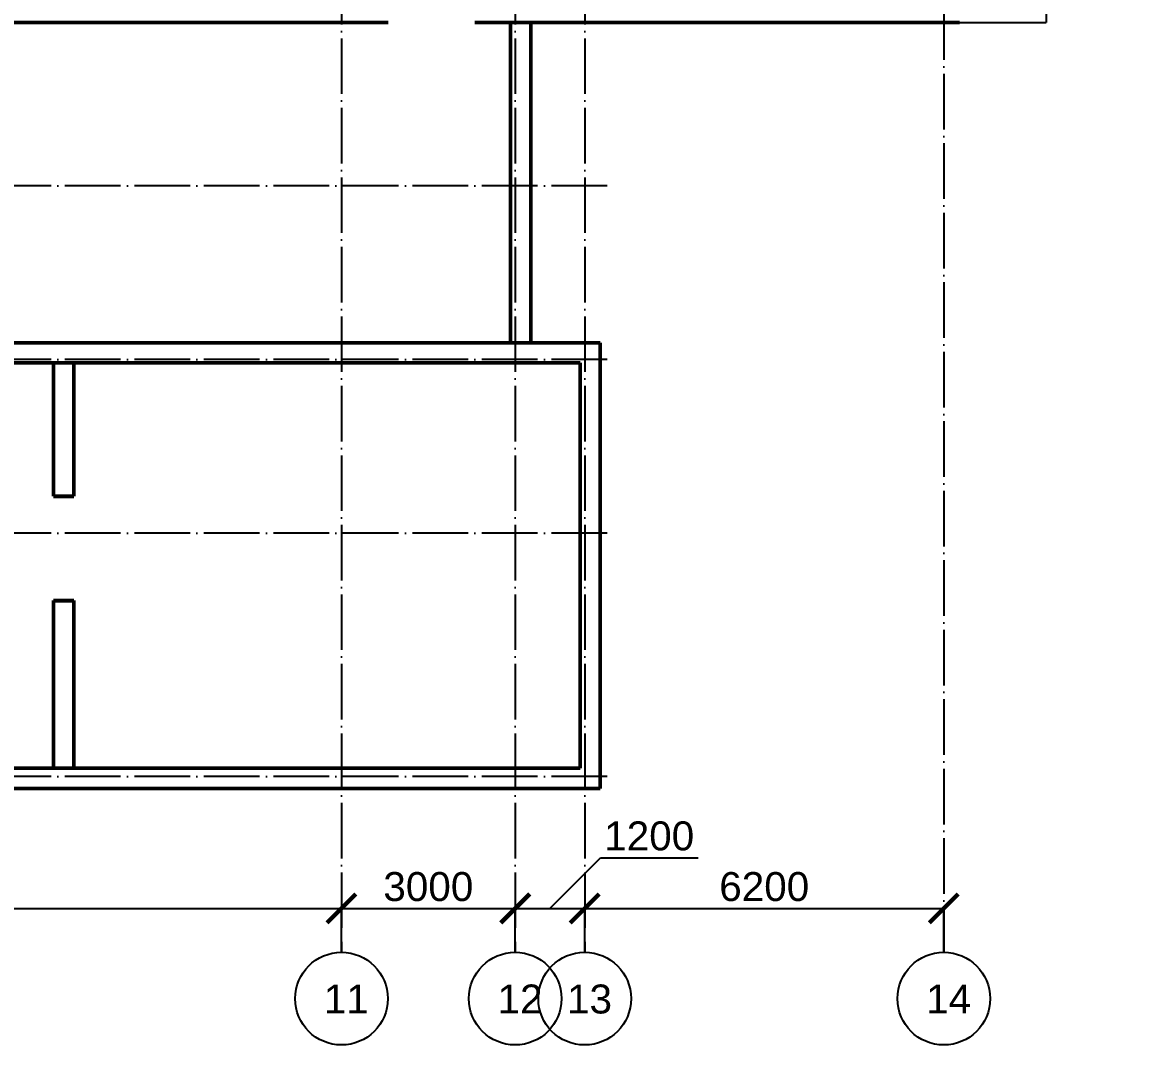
# Model space of a CAD drawing. Header units: millimetres. Extents: x 1982 to 10001982, y -1005230 to 4320529.
# Drawn here: x 2151156 to 2170548, y 1135684 to 1153576 of the extents above; entities that cross this region are included whole.
import ezdxf

# ---------------------------------------------------------------- set-up
doc = ezdxf.new("R2010")
doc.units = ezdxf.units.MM
doc.linetypes.add('ACAD_ISO04W100', pattern=[30, 24, -3, 0, -3])
doc.layers.add('Level 63', color=7, linetype='Continuous', lineweight=0)
doc.layers.add('Стены', color=7, linetype='Continuous', lineweight=50)
for name, color, linetype in [('Оси', 30, 'Continuous'), ('Осн надпись', 7, 'Continuous'), ('размеры оси', 163, 'Continuous')]:
    doc.layers.add(name, color=color, linetype=linetype)
doc.styles.get("Standard").update_dxf_attribs({"font": 'arial.ttf'})
doc.dimstyles.new('200', dxfattribs={"dimtxt": 500, "dimasz": 500, "dimexe": 3, "dimexo": 1.2, "dimgap": 120, "dimtad": 1, "dimtxsty": 'Standard', "dimblk": 'ARCHTICK', "dimcen": 500, "dimadec": 0, "dimazin": 0, "dimtfac": 1, "dimtmove": 1, "dimatfit": 3, "dimldrblk": 'ARCHTICK', "dimfxl": 0, "dimarcsym": 2})

# ---------------------------------------------------------------- blocks, each defined once
blk = doc.blocks.new('_ArchTick')
at = {"color": 0, "linetype": 'ByBlock', "const_width": 0.15}
blk.add_lwpolyline([(-0.5, -0.5), (0.5, 0.5)], dxfattribs=at)
blk = doc.blocks.new('*D369')
at = {"layer": 'Defpoints', "color": 0, "lineweight": 0, "transparency": 16777216}
for p in [(2156664, 1138276), (2133864, 1137519), (2156664, 1137519)]:
    blk.add_point(p, dxfattribs=at)
at = {"layer": 'размеры оси', "color": 0, "lineweight": -2, "transparency": 16777216}
for p, q in [((2133864, 1137520), (2133864, 1138279)), ((2133864, 1138276), (2156664, 1138276)), ((2156664, 1137520), (2156664, 1138279))]:
    blk.add_line(p, q, dxfattribs=at)
at = {"layer": 'размеры оси', "color": 0, "lineweight": -2, "transparency": 16777216, "xscale": 500, "yscale": 500, "zscale": 500, "rotation": 180}
blk.add_blockref('_ArchTick', (2133864, 1138276), dxfattribs=at)
at = {"layer": 'размеры оси', "color": 0, "lineweight": -2, "transparency": 16777216, "xscale": 500, "yscale": 500, "zscale": 500}
blk.add_blockref('_ArchTick', (2156664, 1138276), dxfattribs=at)
at = {"layer": 'размеры оси', "color": 0, "transparency": 16777216, "insert": (2145264, 1138651), "char_height": 500, "attachment_point": 5}
blk.add_mtext('22800', dxfattribs=at)
blk = doc.blocks.new('*D370')
at = {"layer": 'Defpoints', "color": 0, "lineweight": 0, "transparency": 16777216}
for p in [(2159664, 1138276), (2156664, 1137519), (2159664, 1137519)]:
    blk.add_point(p, dxfattribs=at)
at = {"layer": 'размеры оси', "color": 0, "lineweight": -2, "transparency": 16777216}
for p, q in [((2156664, 1137520), (2156664, 1138279)), ((2156664, 1138276), (2159664, 1138276)), ((2159664, 1137520), (2159664, 1138279))]:
    blk.add_line(p, q, dxfattribs=at)
at = {"layer": 'размеры оси', "color": 0, "lineweight": -2, "transparency": 16777216, "xscale": 500, "yscale": 500, "zscale": 500, "rotation": 180}
blk.add_blockref('_ArchTick', (2156664, 1138276), dxfattribs=at)
at = {"layer": 'размеры оси', "color": 0, "lineweight": -2, "transparency": 16777216, "xscale": 500, "yscale": 500, "zscale": 500}
blk.add_blockref('_ArchTick', (2159664, 1138276), dxfattribs=at)
at = {"layer": 'размеры оси', "color": 0, "transparency": 16777216, "insert": (2158164, 1138651), "char_height": 500, "attachment_point": 5}
blk.add_mtext('3000', dxfattribs=at)
blk = doc.blocks.new('*D371')
at = {"layer": 'Defpoints', "color": 0, "lineweight": 0, "transparency": 16777216}
for p in [(2167064, 1138276), (2160864, 1137519), (2167064, 1137519)]:
    blk.add_point(p, dxfattribs=at)
at = {"layer": 'размеры оси', "color": 0, "lineweight": -2, "transparency": 16777216}
for p, q in [((2160864, 1137520), (2160864, 1138279)), ((2160864, 1138276), (2167064, 1138276)), ((2167064, 1137520), (2167064, 1138279))]:
    blk.add_line(p, q, dxfattribs=at)
at = {"layer": 'размеры оси', "color": 0, "lineweight": -2, "transparency": 16777216, "xscale": 500, "yscale": 500, "zscale": 500, "rotation": 180}
blk.add_blockref('_ArchTick', (2160864, 1138276), dxfattribs=at)
at = {"layer": 'размеры оси', "color": 0, "lineweight": -2, "transparency": 16777216, "xscale": 500, "yscale": 500, "zscale": 500}
blk.add_blockref('_ArchTick', (2167064, 1138276), dxfattribs=at)
at = {"layer": 'размеры оси', "color": 0, "transparency": 16777216, "insert": (2163964, 1138651), "char_height": 500, "attachment_point": 5}
blk.add_mtext('6200', dxfattribs=at)
blk = doc.blocks.new('*D387')
at = {"layer": 'Defpoints', "color": 0, "lineweight": 0, "transparency": 16777216}
for p in [(2160864, 1138276), (2159664, 1137519), (2160864, 1137519)]:
    blk.add_point(p, dxfattribs=at)
at = {"layer": 'размеры оси', "color": 0, "lineweight": -2, "transparency": 16777216}
for p, q in [((2160264, 1138276), (2161136, 1139151)), ((2161136, 1139151), (2162821, 1139151)), ((2159664, 1137520), (2159664, 1138279)), ((2159664, 1138276), (2160864, 1138276)), ((2160864, 1137520), (2160864, 1138279))]:
    blk.add_line(p, q, dxfattribs=at)
at = {"layer": 'размеры оси', "color": 0, "lineweight": -2, "transparency": 16777216, "xscale": 500, "yscale": 500, "zscale": 500, "rotation": 180}
blk.add_blockref('_ArchTick', (2159664, 1138276), dxfattribs=at)
at = {"layer": 'размеры оси', "color": 0, "lineweight": -2, "transparency": 16777216, "xscale": 500, "yscale": 500, "zscale": 500}
blk.add_blockref('_ArchTick', (2160864, 1138276), dxfattribs=at)
at = {"layer": 'размеры оси', "color": 0, "transparency": 16777216, "insert": (2161978, 1139526), "char_height": 500, "attachment_point": 5}
blk.add_mtext('1200', dxfattribs=at)

msp = doc.modelspace()

# ---------------------------------------------------------------- linework, layer by layer
for p in [(2168833.993, 1157576.287), (2167333.993, 1153576.287)]:
    msp.add_line(p, (2168833.993, 1153576.287))
at = {"lineweight": 53}
for p, q in [((2151693.993, 1145396.287), (2152043.993, 1145396.287)), ((2151693.993, 1143596.287), (2152043.993, 1143596.287))]:
    msp.add_line(p, q, dxfattribs=at)
at = {"layer": 'Level 63', "color": 7, "linetype": 'Continuous', "lineweight": 13}
msp.add_3dface([(2073109.386, 1124450.016), (2194259.386, 1124450.016), (2194259.386, 1181850.016), (2073109.386, 1181850.016)], dxfattribs=at)
at = {"layer": 'Оси', "linetype": 'ACAD_ISO04W100', "ltscale": 40}
for p, q in [((2156663.993, 1179703.161), (2156663.993, 1137518.673)), ((2159663.993, 1179703.161), (2159663.993, 1137518.673)), ((2160863.993, 1179703.161), (2160863.993, 1137518.673)), ((2167063.993, 1167090.663), (2167063.993, 1137518.673)), ((2161249.893, 1150756.287), (2076514.296, 1150756.287)), ((2161249.893, 1147756.287), (2076514.296, 1147756.287)), ((2161249.893, 1144756.287), (2076514.296, 1144756.287)), ((2161249.893, 1140556.287), (2076514.296, 1140556.287))]:
    msp.add_line(p, q, dxfattribs=at)
at = {"layer": 'Осн надпись', "ltscale": 40}
for centre in [(2156663.993, 1136718.673), (2159663.993, 1136718.673), (2160863.993, 1136718.673), (2167063.993, 1136718.673)]:
    msp.add_circle(centre, 800, dxfattribs=at)
at = {"layer": 'Стены'}
for p, q in [((2092308.547, 1153576.287), (2157468.547, 1153576.287)), ((2158968.547, 1153576.287), (2167333.993, 1153576.287)), ((2159583.993, 1148046.287), (2159583.993, 1153576.287)), ((2159933.993, 1148046.287), (2159933.993, 1153576.287)), ((2161133.993, 1148046.287), (2139919.44, 1148046.287)), ((2161133.993, 1140346.287), (2161133.993, 1148046.287)), ((2139919.44, 1147696.287), (2160783.993, 1147696.287)), ((2151693.993, 1147696.287), (2151693.993, 1145396.287)), ((2152043.993, 1147696.287), (2152043.993, 1145396.287)), ((2160783.993, 1140696.287), (2160783.993, 1147696.287)), ((2151693.993, 1143596.287), (2151693.993, 1140696.287)), ((2152043.993, 1143596.287), (2152043.993, 1140696.287)), ((2160783.993, 1140696.287), (2133973.993, 1140696.287)), ((2161133.993, 1140346.287), (2133623.993, 1140346.287))]:
    msp.add_line(p, q, dxfattribs=at)

# ---------------------------------------------------------------- texts
at = {"layer": 'Осн надпись', "char_height": 500, "width": 500, "attachment_point": 1}
for s, insert in [('11', (2156358.914, 1136962.436)), ('12', (2159358.914, 1136962.436)), ('13', (2160558.914, 1136962.436)), ('14', (2166758.914, 1136962.436))]:
    msp.add_mtext(s, dxfattribs=dict(at, insert=insert))

# ---------------------------------------------------------------- dimensions: what is measured, and where the dimension line sits
at = {"layer": 'размеры оси'}
dim = msp.add_linear_dim(base=(2160863.993, 1138275.867), p1=(2159663.993, 1137518.673), p2=(2160863.993, 1137518.673), dimstyle='200', override={"dimscale": 0, "dimtix": 0, "dimtofl": 1, "dimtmove": 1, "dimatfit": 3}, dxfattribs=at)
dim.commit()
dim.dimension.update_dxf_attribs({"geometry": '*D387', "text_midpoint": (2161256.197, 1139151.153), "dimtype": 160})
for base, p1, p2, picture, middle in [((2156663.993, 1138275.867), (2133863.993, 1137518.673), (2156663.993, 1137518.673), '*D369', (2145263.993, 1138651.153)), ((2159663.993, 1138275.867), (2156663.993, 1137518.673), (2159663.993, 1137518.673), '*D370', (2158163.993, 1138651.324)), ((2167063.993, 1138275.867), (2160863.993, 1137518.673), (2167063.993, 1137518.673), '*D371', (2163963.993, 1138651.153))]:
    dim = msp.add_linear_dim(base=base, p1=p1, p2=p2, dimstyle='200', dxfattribs=at)
    dim.commit()
    dim.dimension.update_dxf_attribs({"geometry": picture, "text_midpoint": middle})

doc.saveas('drawing.dxf')
